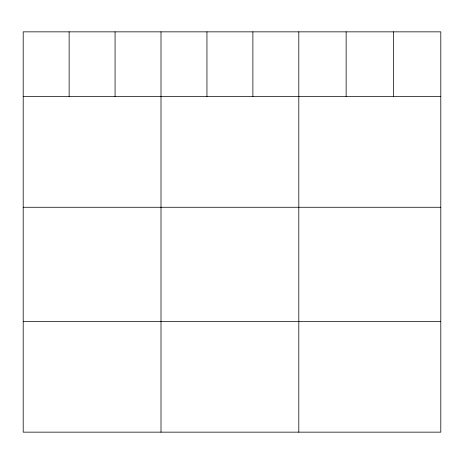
<?xml version="1.0" encoding="UTF-8"?>
<svg xmlns="http://www.w3.org/2000/svg" width="464" height="464" viewBox="0 0 464 464"><rect width="100%" height="100%" fill="white"/><g stroke="black" fill="none" stroke-linecap="round" stroke-linejoin="round"><path stroke-width="0.7" d="M440.8 96.506L440.8 432.152L23.2 432.152L23.2 31.848L440.8 31.848L440.8 96.506L23.2 96.506M23.2 207.269L440.8 207.269M23.2 321.39L440.8 321.39M393.472 31.848L393.472 96.506M346.144 31.848L346.144 96.506M298.816 31.848L298.816 432.152M252.88 31.848L252.88 96.506M206.944 31.848L206.944 96.506M161.008 31.848L161.008 432.152M115.072 31.848L115.072 96.506M69.136 31.848L69.136 96.506"/></g></svg>
